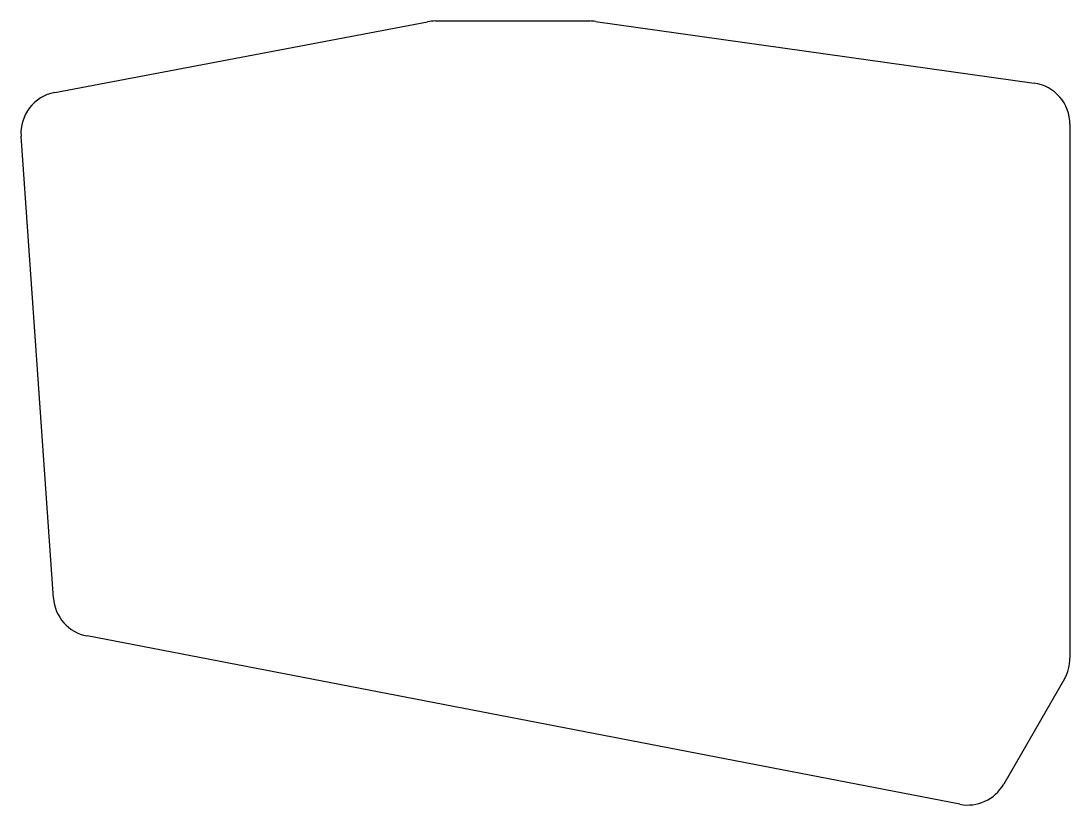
# Model space of a CAD drawing. Header units: millimetres. Extents: x -17 to 140, y -37 to 80.
import ezdxf

# ---------------------------------------------------------------- set-up
doc = ezdxf.new("R2010")
doc.units = ezdxf.units.MM

msp = doc.modelspace()

# ---------------------------------------------------------------- linework, layer by layer
for p, q in [((45.16, 79.84), (68.17, 79.84)), ((69.04, 79.78), (134.46, 70.57)), ((-11.58, 69.19), (44, 79.73)), ((139.79, 64.43), (139.79, -15.2)), ((-11.79, -6.23), (-16.61, 62.66)), ((123.36, -36.99), (-6.78, -11.88)), ((138.96, -18.3), (129.9, -34))]:
    msp.add_line(p, q)
for centre, start, end in [((45.16, 73.64), 90, 100.7458), ((68.17, 73.64), 81.9829, 90), ((133.59, 64.43), 0, 81.9829), ((-10.43, 63.09), 100.7458, 184), ((-5.61, -5.79), 184, 259.0817), ((133.59, -15.2), 330.008, 360), ((124.53, -30.9), 259.0817, 330.008)]:
    msp.add_arc(centre, 6.2, start, end)

doc.saveas('drawing.dxf')
